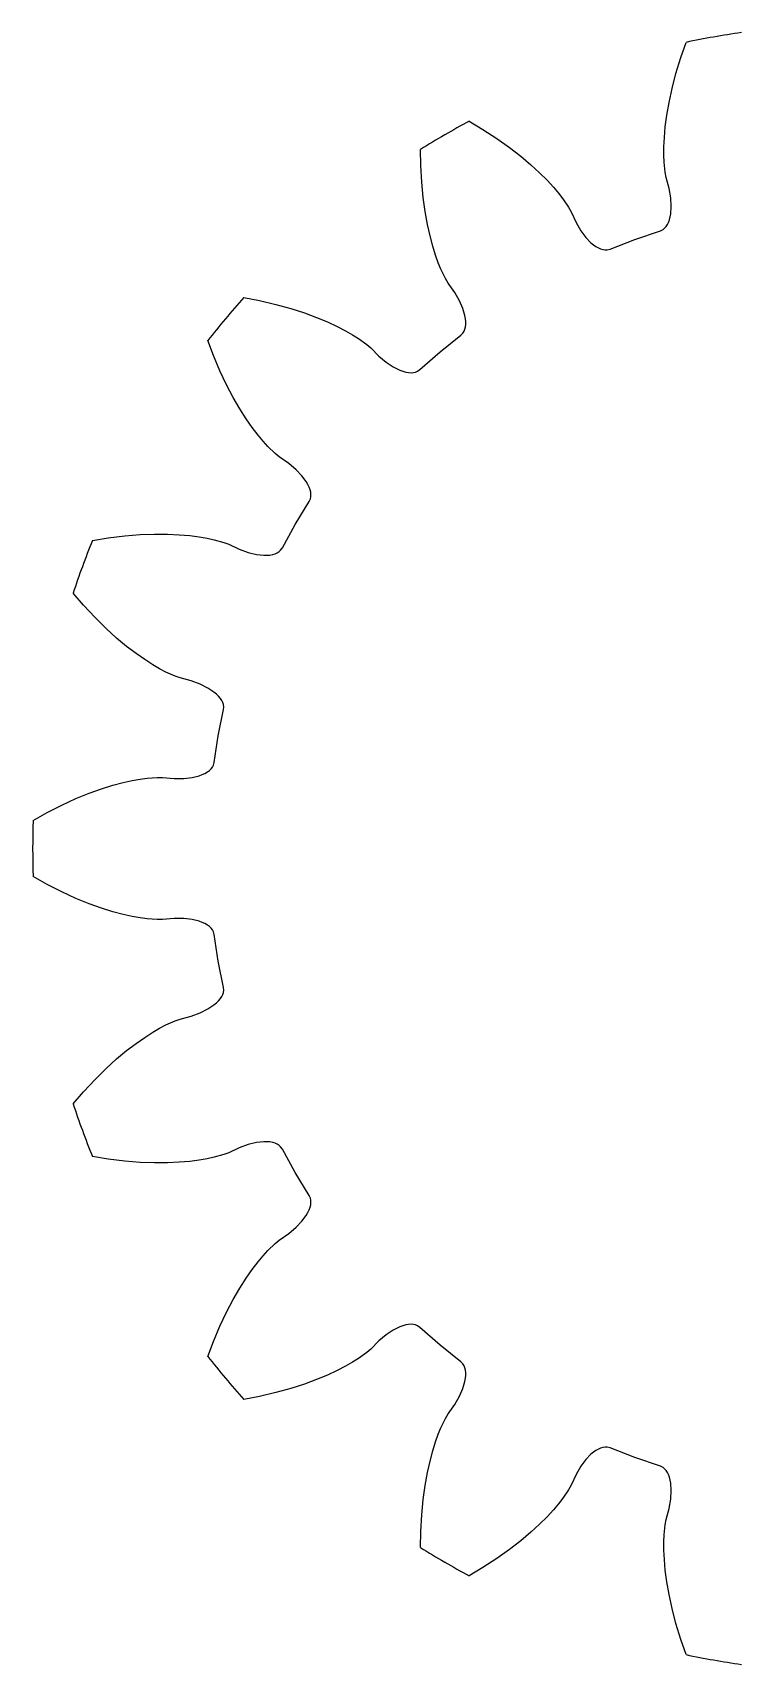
# Model space of a CAD drawing. Extents: x 1.5 to 31.5, y -14.9 to 14.9.
# Drawn here: x 1.5 to 14.4, y -14.85 to 14.85 of the extents above; entities that cross this region are included whole.
import ezdxf

# ---------------------------------------------------------------- set-up
doc = ezdxf.new("R2010")
doc.units = 0

msp = doc.modelspace()

# ---------------------------------------------------------------- linework, layer by layer
at = {"layer": 'layer0'}
for p, q in [((13.298, 14.4), (13.394, 14.675)), ((13.209, 14.109), (13.298, 14.4)), ((13.138, 13.837), (13.209, 14.109)), ((13.083, 13.582), (13.138, 13.837)), ((13.043, 13.349), (13.083, 13.582)), ((9.447, 13.238), (9.697, 13.09)), ((9.697, 13.09), (9.952, 12.924)), ((12.998, 12.943), (13.015, 13.135)), ((13.015, 13.135), (13.043, 13.349)), ((9.952, 12.924), (10.181, 12.761)), ((12.991, 12.771), (12.998, 12.943)), ((8.566, 12.436), (8.562, 12.727)), ((10.181, 12.761), (10.388, 12.601)), ((10.388, 12.601), (10.568, 12.448)), ((12.99, 12.624), (12.991, 12.771)), ((12.995, 12.497), (12.99, 12.624)), ((13.013, 12.313), (12.995, 12.497)), ((8.582, 12.132), (8.566, 12.436)), ((10.568, 12.448), (10.726, 12.302)), ((10.726, 12.302), (10.863, 12.165)), ((13.031, 12.217), (13.013, 12.313)), ((13.085, 12.014), (13.031, 12.217)), ((8.608, 11.853), (8.582, 12.132)), ((10.863, 12.165), (10.979, 12.039)), ((10.979, 12.039), (11.074, 11.927)), ((11.074, 11.927), (11.152, 11.826)), ((13.115, 11.842), (13.085, 12.014)), ((8.644, 11.594), (8.608, 11.853)), ((8.686, 11.361), (8.644, 11.594)), ((11.152, 11.826), (11.256, 11.674)), ((11.256, 11.674), (11.304, 11.589)), ((11.304, 11.589), (11.393, 11.398)), ((13.125, 11.689), (13.115, 11.842)), ((13.117, 11.556), (13.125, 11.689)), ((8.733, 11.151), (8.686, 11.361)), ((11.393, 11.398), (11.481, 11.247)), ((12.975, 11.269), (13.004, 11.292)), ((13.004, 11.292), (13.031, 11.321)), ((13.031, 11.321), (13.055, 11.357)), ((13.055, 11.357), (13.076, 11.398)), ((13.076, 11.398), (13.093, 11.445)), ((13.093, 11.445), (13.107, 11.498)), ((13.107, 11.498), (13.117, 11.556)), ((8.783, 10.965), (8.733, 11.151)), ((11.481, 11.247), (11.572, 11.124)), ((11.572, 11.124), (11.663, 11.027)), ((11.663, 11.027), (11.709, 10.989)), ((12.009, 10.912), (12.464, 11.088)), ((12.464, 11.088), (12.926, 11.246)), ((12.926, 11.246), (12.975, 11.269)), ((8.834, 10.801), (8.783, 10.965)), ((8.884, 10.663), (8.834, 10.801)), ((11.709, 10.989), (11.753, 10.957)), ((11.753, 10.957), (11.797, 10.932)), ((11.797, 10.932), (11.839, 10.914)), ((11.839, 10.914), (11.88, 10.903)), ((11.88, 10.903), (11.92, 10.897)), ((11.92, 10.897), (11.957, 10.898)), ((11.957, 10.898), (12.009, 10.912)), ((8.932, 10.545), (8.884, 10.663)), ((9.012, 10.378), (8.932, 10.545)), ((9.062, 10.294), (9.012, 10.378)), ((9.182, 10.122), (9.062, 10.294)), ((9.269, 9.97), (9.182, 10.122)), ((5.344, 10.028), (5.63, 9.973)), ((5.63, 9.973), (5.927, 9.905)), ((5.927, 9.905), (6.198, 9.83)), ((6.198, 9.83), (6.446, 9.75)), ((9.331, 9.829), (9.269, 9.97)), ((9.369, 9.702), (9.331, 9.829)), ((6.446, 9.75), (6.668, 9.668)), ((6.668, 9.668), (6.867, 9.585)), ((6.867, 9.585), (7.042, 9.504)), ((9.379, 9.644), (9.369, 9.702)), ((9.378, 9.494), (9.384, 9.539)), ((9.384, 9.59), (9.379, 9.644)), ((9.384, 9.539), (9.384, 9.59)), ((4.791, 8.973), (4.688, 9.245)), ((7.042, 9.504), (7.195, 9.425)), ((7.195, 9.425), (7.322, 9.352)), ((7.322, 9.352), (7.43, 9.284)), ((7.43, 9.284), (7.58, 9.176)), ((8.915, 9.039), (9.295, 9.345)), ((9.295, 9.345), (9.333, 9.384)), ((9.333, 9.384), (9.353, 9.415)), ((9.353, 9.415), (9.368, 9.452)), ((9.368, 9.452), (9.378, 9.494)), ((4.91, 8.693), (4.791, 8.973)), ((7.58, 9.176), (7.654, 9.113)), ((7.654, 9.113), (7.803, 8.964)), ((7.803, 8.964), (7.937, 8.853)), ((8.548, 8.718), (8.915, 9.039)), ((5.03, 8.439), (4.91, 8.693)), ((7.937, 8.853), (8.065, 8.767)), ((8.065, 8.767), (8.184, 8.708)), ((8.184, 8.708), (8.239, 8.687)), ((8.239, 8.687), (8.292, 8.673)), ((8.292, 8.673), (8.341, 8.664)), ((8.341, 8.664), (8.387, 8.662)), ((8.387, 8.662), (8.43, 8.665)), ((8.43, 8.665), (8.469, 8.673)), ((8.469, 8.673), (8.504, 8.687)), ((8.504, 8.687), (8.548, 8.718)), ((5.152, 8.208), (5.03, 8.439)), ((5.271, 8.003), (5.152, 8.208)), ((5.387, 7.822), (5.271, 8.003)), ((5.498, 7.664), (5.387, 7.822)), ((5.603, 7.527), (5.498, 7.664)), ((5.697, 7.415), (5.603, 7.527)), ((5.782, 7.32), (5.697, 7.415)), ((5.914, 7.191), (5.782, 7.32)), ((5.989, 7.129), (5.914, 7.191)), ((6.162, 7.008), (5.989, 7.129)), ((6.295, 6.895), (6.162, 7.008)), ((6.401, 6.785), (6.295, 6.895)), ((6.48, 6.678), (6.401, 6.785)), ((6.51, 6.627), (6.48, 6.678)), ((6.534, 6.578), (6.51, 6.627)), ((6.55, 6.53), (6.534, 6.578)), ((6.281, 5.9), (6.534, 6.318)), ((6.534, 6.318), (6.556, 6.366)), ((6.561, 6.485), (6.55, 6.53)), ((6.556, 6.366), (6.564, 6.403)), ((6.565, 6.443), (6.561, 6.485)), ((6.564, 6.403), (6.565, 6.443)), ((2.588, 5.607), (2.875, 5.654)), ((2.875, 5.654), (3.177, 5.691)), ((3.177, 5.691), (3.457, 5.714)), ((3.457, 5.714), (3.718, 5.724)), ((3.718, 5.724), (3.955, 5.723)), ((3.955, 5.723), (4.17, 5.713)), ((4.17, 5.713), (4.362, 5.696)), ((4.362, 5.696), (4.532, 5.674)), ((4.532, 5.674), (4.677, 5.649)), ((4.677, 5.649), (4.802, 5.622)), ((6.046, 5.472), (6.281, 5.9)), ((4.802, 5.622), (4.979, 5.572)), ((4.979, 5.572), (5.071, 5.538)), ((5.071, 5.538), (5.261, 5.449)), ((5.261, 5.449), (5.426, 5.39)), ((5.426, 5.39), (5.575, 5.354)), ((5.575, 5.354), (5.707, 5.338)), ((5.82, 5.342), (5.87, 5.351)), ((5.87, 5.351), (5.914, 5.365)), ((5.914, 5.365), (5.953, 5.382)), ((5.953, 5.382), (5.987, 5.404)), ((5.987, 5.404), (6.014, 5.429)), ((6.014, 5.429), (6.046, 5.472)), ((5.707, 5.338), (5.766, 5.338)), ((5.766, 5.338), (5.82, 5.342)), ((2.428, 4.427), (2.238, 4.647)), ((2.636, 4.204), (2.428, 4.427)), ((2.836, 4.007), (2.636, 4.204)), ((3.029, 3.832), (2.836, 4.007)), ((3.211, 3.68), (3.029, 3.832)), ((3.382, 3.55), (3.211, 3.68)), ((3.541, 3.439), (3.382, 3.55)), ((3.685, 3.346), (3.541, 3.439)), ((3.812, 3.273), (3.685, 3.346)), ((3.925, 3.213), (3.812, 3.273)), ((4.093, 3.137), (3.925, 3.213)), ((4.185, 3.104), (4.093, 3.137)), ((4.388, 3.05), (4.185, 3.104)), ((4.552, 2.989), (4.388, 3.05)), ((4.69, 2.921), (4.552, 2.989)), ((4.801, 2.848), (4.69, 2.921)), ((4.846, 2.811), (4.801, 2.848)), ((4.885, 2.772), (4.846, 2.811)), ((4.917, 2.733), (4.885, 2.772)), ((4.942, 2.695), (4.917, 2.733)), ((4.961, 2.656), (4.942, 2.695)), ((4.879, 2.049), (4.974, 2.528)), ((4.973, 2.619), (4.961, 2.656)), ((4.978, 2.581), (4.973, 2.619)), ((4.974, 2.528), (4.978, 2.581)), ((4.804, 1.567), (4.879, 2.049)), ((4.772, 1.482), (4.79, 1.515)), ((4.79, 1.515), (4.804, 1.567)), ((2.959, 1.151), (3.146, 1.201)), ((3.146, 1.201), (3.314, 1.238)), ((3.314, 1.238), (3.458, 1.264)), ((3.458, 1.264), (3.584, 1.281)), ((3.584, 1.281), (3.768, 1.295)), ((3.768, 1.295), (3.866, 1.295)), ((3.866, 1.295), (4.076, 1.277)), ((4.076, 1.277), (4.25, 1.277)), ((4.25, 1.277), (4.403, 1.294)), ((4.403, 1.294), (4.532, 1.325)), ((4.532, 1.325), (4.588, 1.345)), ((4.588, 1.345), (4.637, 1.368)), ((4.637, 1.368), (4.681, 1.393)), ((4.681, 1.393), (4.718, 1.421)), ((4.718, 1.421), (4.748, 1.45)), ((4.748, 1.45), (4.772, 1.482)), ((2.034, 0.791), (2.289, 0.908)), ((2.289, 0.908), (2.531, 1.007)), ((2.531, 1.007), (2.754, 1.087)), ((2.754, 1.087), (2.959, 1.151)), ((1.509, 0.511), (1.763, 0.653)), ((1.763, 0.653), (2.034, 0.791)), ((1.763, -0.653), (1.509, -0.511)), ((2.034, -0.791), (1.763, -0.653)), ((2.289, -0.908), (2.034, -0.791)), ((2.531, -1.007), (2.289, -0.908)), ((2.754, -1.087), (2.531, -1.007)), ((2.959, -1.151), (2.754, -1.087)), ((3.146, -1.201), (2.959, -1.151)), ((3.314, -1.238), (3.146, -1.201)), ((3.458, -1.264), (3.314, -1.238)), ((3.584, -1.281), (3.458, -1.264)), ((3.768, -1.295), (3.584, -1.281)), ((3.866, -1.295), (3.768, -1.295)), ((4.076, -1.277), (3.866, -1.295)), ((4.25, -1.277), (4.076, -1.277)), ((4.403, -1.294), (4.25, -1.277)), ((4.532, -1.325), (4.403, -1.294)), ((4.588, -1.345), (4.532, -1.325)), ((4.637, -1.368), (4.588, -1.345)), ((4.681, -1.393), (4.637, -1.368)), ((4.718, -1.421), (4.681, -1.393)), ((4.748, -1.45), (4.718, -1.421)), ((4.772, -1.482), (4.748, -1.45)), ((4.79, -1.515), (4.772, -1.482)), ((4.804, -1.567), (4.79, -1.515)), ((4.879, -2.049), (4.804, -1.567)), ((4.974, -2.528), (4.879, -2.049)), ((4.942, -2.695), (4.961, -2.656)), ((4.961, -2.656), (4.973, -2.619)), ((4.973, -2.619), (4.978, -2.581)), ((4.978, -2.581), (4.974, -2.528)), ((4.552, -2.989), (4.69, -2.921)), ((4.69, -2.921), (4.801, -2.848)), ((4.801, -2.848), (4.846, -2.811)), ((4.846, -2.811), (4.885, -2.772)), ((4.885, -2.772), (4.917, -2.733)), ((4.917, -2.733), (4.942, -2.695)), ((3.812, -3.273), (3.925, -3.213)), ((3.925, -3.213), (4.093, -3.137)), ((4.093, -3.137), (4.185, -3.104)), ((4.185, -3.104), (4.388, -3.05)), ((4.388, -3.05), (4.552, -2.989)), ((3.211, -3.68), (3.382, -3.55)), ((3.382, -3.55), (3.541, -3.439)), ((3.541, -3.439), (3.685, -3.346)), ((3.685, -3.346), (3.812, -3.273)), ((2.836, -4.007), (3.029, -3.832)), ((3.029, -3.832), (3.211, -3.68)), ((2.636, -4.204), (2.836, -4.007)), ((2.238, -4.647), (2.428, -4.427)), ((2.428, -4.427), (2.636, -4.204)), ((5.707, -5.338), (5.575, -5.354)), ((5.766, -5.338), (5.707, -5.338)), ((5.82, -5.342), (5.766, -5.338)), ((5.87, -5.351), (5.82, -5.342)), ((2.875, -5.654), (2.588, -5.607)), ((4.802, -5.622), (4.677, -5.649)), ((4.979, -5.572), (4.802, -5.622)), ((5.071, -5.538), (4.979, -5.572)), ((5.261, -5.449), (5.071, -5.538)), ((5.426, -5.39), (5.261, -5.449)), ((5.575, -5.354), (5.426, -5.39)), ((5.914, -5.365), (5.87, -5.351)), ((5.953, -5.382), (5.914, -5.365)), ((5.987, -5.404), (5.953, -5.382)), ((6.014, -5.429), (5.987, -5.404)), ((6.046, -5.472), (6.014, -5.429)), ((6.281, -5.9), (6.046, -5.472)), ((3.177, -5.691), (2.875, -5.654)), ((3.457, -5.714), (3.177, -5.691)), ((3.718, -5.724), (3.457, -5.714)), ((3.955, -5.723), (3.718, -5.724)), ((4.17, -5.713), (3.955, -5.723)), ((4.362, -5.696), (4.17, -5.713)), ((4.532, -5.674), (4.362, -5.696)), ((4.677, -5.649), (4.532, -5.674)), ((6.534, -6.318), (6.281, -5.9)), ((6.556, -6.366), (6.534, -6.318)), ((6.534, -6.578), (6.55, -6.53)), ((6.55, -6.53), (6.561, -6.485)), ((6.564, -6.403), (6.556, -6.366)), ((6.561, -6.485), (6.565, -6.443)), ((6.565, -6.443), (6.564, -6.403)), ((6.295, -6.895), (6.401, -6.785)), ((6.401, -6.785), (6.48, -6.678)), ((6.48, -6.678), (6.51, -6.627)), ((6.51, -6.627), (6.534, -6.578)), ((5.914, -7.191), (5.989, -7.129)), ((5.989, -7.129), (6.162, -7.008)), ((6.162, -7.008), (6.295, -6.895)), ((5.603, -7.527), (5.697, -7.415)), ((5.697, -7.415), (5.782, -7.32)), ((5.782, -7.32), (5.914, -7.191)), ((5.387, -7.822), (5.498, -7.664)), ((5.498, -7.664), (5.603, -7.527)), ((5.152, -8.208), (5.271, -8.003)), ((5.271, -8.003), (5.387, -7.822)), ((5.03, -8.439), (5.152, -8.208)), ((4.91, -8.693), (5.03, -8.439)), ((4.791, -8.973), (4.91, -8.693)), ((7.937, -8.853), (7.803, -8.964)), ((8.065, -8.767), (7.937, -8.853)), ((8.184, -8.708), (8.065, -8.767)), ((8.239, -8.687), (8.184, -8.708)), ((8.292, -8.673), (8.239, -8.687)), ((8.341, -8.664), (8.292, -8.673)), ((8.387, -8.662), (8.341, -8.664)), ((8.43, -8.665), (8.387, -8.662)), ((8.469, -8.673), (8.43, -8.665)), ((8.504, -8.687), (8.469, -8.673)), ((8.548, -8.718), (8.504, -8.687)), ((8.915, -9.039), (8.548, -8.718)), ((4.688, -9.245), (4.791, -8.973)), ((7.58, -9.176), (7.43, -9.284)), ((7.654, -9.113), (7.58, -9.176)), ((7.803, -8.964), (7.654, -9.113)), ((9.295, -9.345), (8.915, -9.039)), ((7.042, -9.504), (6.867, -9.585)), ((7.195, -9.425), (7.042, -9.504)), ((7.322, -9.352), (7.195, -9.425)), ((7.43, -9.284), (7.322, -9.352)), ((9.333, -9.384), (9.295, -9.345)), ((9.353, -9.415), (9.333, -9.384)), ((9.368, -9.452), (9.353, -9.415)), ((9.378, -9.494), (9.368, -9.452)), ((9.384, -9.539), (9.378, -9.494)), ((6.446, -9.75), (6.198, -9.83)), ((6.668, -9.668), (6.446, -9.75)), ((6.867, -9.585), (6.668, -9.668)), ((9.331, -9.829), (9.369, -9.702)), ((9.369, -9.702), (9.379, -9.644)), ((9.379, -9.644), (9.384, -9.59)), ((9.384, -9.59), (9.384, -9.539)), ((5.63, -9.973), (5.344, -10.028)), ((5.927, -9.905), (5.63, -9.973)), ((6.198, -9.83), (5.927, -9.905)), ((9.182, -10.122), (9.269, -9.97)), ((9.269, -9.97), (9.331, -9.829)), ((8.932, -10.545), (9.012, -10.378)), ((9.012, -10.378), (9.062, -10.294)), ((9.062, -10.294), (9.182, -10.122)), ((8.834, -10.801), (8.884, -10.663)), ((8.884, -10.663), (8.932, -10.545)), ((8.733, -11.151), (8.783, -10.965)), ((8.783, -10.965), (8.834, -10.801)), ((11.709, -10.989), (11.663, -11.027)), ((11.753, -10.957), (11.709, -10.989)), ((11.797, -10.932), (11.753, -10.957)), ((11.839, -10.914), (11.797, -10.932)), ((11.88, -10.903), (11.839, -10.914)), ((11.92, -10.897), (11.88, -10.903)), ((11.957, -10.898), (11.92, -10.897)), ((12.009, -10.912), (11.957, -10.898)), ((12.464, -11.088), (12.009, -10.912)), ((8.686, -11.361), (8.733, -11.151)), ((11.481, -11.247), (11.393, -11.398)), ((11.572, -11.124), (11.481, -11.247)), ((11.663, -11.027), (11.572, -11.124)), ((12.926, -11.246), (12.464, -11.088)), ((12.975, -11.269), (12.926, -11.246)), ((13.004, -11.292), (12.975, -11.269)), ((8.644, -11.594), (8.686, -11.361)), ((11.393, -11.398), (11.304, -11.589)), ((13.031, -11.321), (13.004, -11.292)), ((13.055, -11.357), (13.031, -11.321)), ((13.076, -11.398), (13.055, -11.357)), ((13.093, -11.445), (13.076, -11.398)), ((13.107, -11.498), (13.093, -11.445)), ((13.117, -11.556), (13.107, -11.498)), ((13.125, -11.689), (13.117, -11.556)), ((8.582, -12.132), (8.608, -11.853)), ((8.608, -11.853), (8.644, -11.594)), ((11.152, -11.826), (11.074, -11.927)), ((11.256, -11.674), (11.152, -11.826)), ((11.304, -11.589), (11.256, -11.674)), ((13.085, -12.014), (13.115, -11.842)), ((13.115, -11.842), (13.125, -11.689)), ((8.566, -12.436), (8.582, -12.132)), ((10.863, -12.165), (10.726, -12.302)), ((10.979, -12.039), (10.863, -12.165)), ((11.074, -11.927), (10.979, -12.039)), ((13.031, -12.217), (13.085, -12.014)), ((8.562, -12.727), (8.566, -12.436)), ((10.568, -12.448), (10.388, -12.601)), ((10.726, -12.302), (10.568, -12.448)), ((12.995, -12.497), (13.013, -12.313)), ((13.013, -12.313), (13.031, -12.217)), ((10.181, -12.761), (9.952, -12.924)), ((10.388, -12.601), (10.181, -12.761)), ((12.99, -12.624), (12.995, -12.497)), ((12.991, -12.771), (12.99, -12.624)), ((12.998, -12.943), (12.991, -12.771)), ((9.952, -12.924), (9.697, -13.09)), ((13.015, -13.135), (12.998, -12.943)), ((9.697, -13.09), (9.447, -13.238)), ((13.043, -13.349), (13.015, -13.135)), ((13.083, -13.582), (13.043, -13.349)), ((13.138, -13.837), (13.083, -13.582)), ((13.209, -14.109), (13.138, -13.837)), ((13.298, -14.4), (13.209, -14.109)), ((13.394, -14.675), (13.298, -14.4))]:
    msp.add_line(p, q, dxfattribs=at)
for start, end in [(98.048, 101.952), (118.048, 121.952), (138.048, 141.952), (158.048, 161.952), (178.048, 181.952), (198.048, 201.952), (218.048, 221.952), (238.048, 241.952), (258.048, 261.952)]:
    msp.add_arc((16.5, 0), 15, start, end, dxfattribs=at)
at = {"layer": 'layer1'}
for p, q in [((13.298, 14.4), (13.394, 14.675)), ((13.209, 14.109), (13.298, 14.4)), ((13.138, 13.837), (13.209, 14.109)), ((13.083, 13.582), (13.138, 13.837)), ((13.043, 13.349), (13.083, 13.582)), ((9.447, 13.238), (9.697, 13.09)), ((9.697, 13.09), (9.952, 12.924)), ((12.998, 12.943), (13.015, 13.135)), ((13.015, 13.135), (13.043, 13.349)), ((9.952, 12.924), (10.181, 12.761)), ((12.991, 12.771), (12.998, 12.943)), ((8.566, 12.436), (8.562, 12.727)), ((10.181, 12.761), (10.388, 12.601)), ((10.388, 12.601), (10.568, 12.448)), ((12.99, 12.624), (12.991, 12.771)), ((12.995, 12.497), (12.99, 12.624)), ((13.013, 12.313), (12.995, 12.497)), ((8.582, 12.132), (8.566, 12.436)), ((10.568, 12.448), (10.726, 12.302)), ((10.726, 12.302), (10.863, 12.165)), ((13.031, 12.217), (13.013, 12.313)), ((13.085, 12.014), (13.031, 12.217)), ((8.608, 11.853), (8.582, 12.132)), ((10.863, 12.165), (10.979, 12.039)), ((10.979, 12.039), (11.074, 11.927)), ((11.074, 11.927), (11.152, 11.826)), ((13.115, 11.842), (13.085, 12.014)), ((8.644, 11.594), (8.608, 11.853)), ((8.686, 11.361), (8.644, 11.594)), ((11.152, 11.826), (11.256, 11.674)), ((11.256, 11.674), (11.304, 11.589)), ((11.304, 11.589), (11.393, 11.398)), ((13.125, 11.689), (13.115, 11.842)), ((13.117, 11.556), (13.125, 11.689)), ((8.733, 11.151), (8.686, 11.361)), ((11.393, 11.398), (11.481, 11.247)), ((12.975, 11.269), (13.004, 11.292)), ((13.004, 11.292), (13.031, 11.321)), ((13.031, 11.321), (13.055, 11.357)), ((13.055, 11.357), (13.076, 11.398)), ((13.076, 11.398), (13.093, 11.445)), ((13.093, 11.445), (13.107, 11.498)), ((13.107, 11.498), (13.117, 11.556)), ((8.783, 10.965), (8.733, 11.151)), ((11.481, 11.247), (11.572, 11.124)), ((11.572, 11.124), (11.663, 11.027)), ((11.663, 11.027), (11.709, 10.989)), ((12.009, 10.912), (12.464, 11.088)), ((12.464, 11.088), (12.926, 11.246)), ((12.926, 11.246), (12.975, 11.269)), ((8.834, 10.801), (8.783, 10.965)), ((8.884, 10.663), (8.834, 10.801)), ((11.709, 10.989), (11.753, 10.957)), ((11.753, 10.957), (11.797, 10.932)), ((11.797, 10.932), (11.839, 10.914)), ((11.839, 10.914), (11.88, 10.903)), ((11.88, 10.903), (11.92, 10.897)), ((11.92, 10.897), (11.957, 10.898)), ((11.957, 10.898), (12.009, 10.912)), ((8.932, 10.545), (8.884, 10.663)), ((9.012, 10.378), (8.932, 10.545)), ((9.062, 10.294), (9.012, 10.378)), ((9.182, 10.122), (9.062, 10.294)), ((9.269, 9.97), (9.182, 10.122)), ((5.344, 10.028), (5.63, 9.973)), ((5.63, 9.973), (5.927, 9.905)), ((5.927, 9.905), (6.198, 9.83)), ((6.198, 9.83), (6.446, 9.75)), ((9.331, 9.829), (9.269, 9.97)), ((9.369, 9.702), (9.331, 9.829)), ((6.446, 9.75), (6.668, 9.668)), ((6.668, 9.668), (6.867, 9.585)), ((6.867, 9.585), (7.042, 9.504)), ((9.379, 9.644), (9.369, 9.702)), ((9.378, 9.494), (9.384, 9.539)), ((9.384, 9.59), (9.379, 9.644)), ((9.384, 9.539), (9.384, 9.59)), ((4.791, 8.973), (4.688, 9.245)), ((7.042, 9.504), (7.195, 9.425)), ((7.195, 9.425), (7.322, 9.352)), ((7.322, 9.352), (7.43, 9.284)), ((7.43, 9.284), (7.58, 9.176)), ((8.915, 9.039), (9.295, 9.345)), ((9.295, 9.345), (9.333, 9.384)), ((9.333, 9.384), (9.353, 9.415)), ((9.353, 9.415), (9.368, 9.452)), ((9.368, 9.452), (9.378, 9.494)), ((4.91, 8.693), (4.791, 8.973)), ((7.58, 9.176), (7.654, 9.113)), ((7.654, 9.113), (7.803, 8.964)), ((7.803, 8.964), (7.937, 8.853)), ((8.548, 8.718), (8.915, 9.039)), ((5.03, 8.439), (4.91, 8.693)), ((7.937, 8.853), (8.065, 8.767)), ((8.065, 8.767), (8.184, 8.708)), ((8.184, 8.708), (8.239, 8.687)), ((8.239, 8.687), (8.292, 8.673)), ((8.292, 8.673), (8.341, 8.664)), ((8.341, 8.664), (8.387, 8.662)), ((8.387, 8.662), (8.43, 8.665)), ((8.43, 8.665), (8.469, 8.673)), ((8.469, 8.673), (8.504, 8.687)), ((8.504, 8.687), (8.548, 8.718)), ((5.152, 8.208), (5.03, 8.439)), ((5.271, 8.003), (5.152, 8.208)), ((5.387, 7.822), (5.271, 8.003)), ((5.498, 7.664), (5.387, 7.822)), ((5.603, 7.527), (5.498, 7.664)), ((5.697, 7.415), (5.603, 7.527)), ((5.782, 7.32), (5.697, 7.415)), ((5.914, 7.191), (5.782, 7.32)), ((5.989, 7.129), (5.914, 7.191)), ((6.162, 7.008), (5.989, 7.129)), ((6.295, 6.895), (6.162, 7.008)), ((6.401, 6.785), (6.295, 6.895)), ((6.48, 6.678), (6.401, 6.785)), ((6.51, 6.627), (6.48, 6.678)), ((6.534, 6.578), (6.51, 6.627)), ((6.55, 6.53), (6.534, 6.578)), ((6.281, 5.9), (6.534, 6.318)), ((6.534, 6.318), (6.556, 6.366)), ((6.561, 6.485), (6.55, 6.53)), ((6.556, 6.366), (6.564, 6.403)), ((6.565, 6.443), (6.561, 6.485)), ((6.564, 6.403), (6.565, 6.443)), ((2.588, 5.607), (2.875, 5.654)), ((2.875, 5.654), (3.177, 5.691)), ((3.177, 5.691), (3.457, 5.714)), ((3.457, 5.714), (3.718, 5.724)), ((3.718, 5.724), (3.955, 5.723)), ((3.955, 5.723), (4.17, 5.713)), ((4.17, 5.713), (4.362, 5.696)), ((4.362, 5.696), (4.532, 5.674)), ((4.532, 5.674), (4.677, 5.649)), ((4.677, 5.649), (4.802, 5.622)), ((6.046, 5.472), (6.281, 5.9)), ((4.802, 5.622), (4.979, 5.572)), ((4.979, 5.572), (5.071, 5.538)), ((5.071, 5.538), (5.261, 5.449)), ((5.261, 5.449), (5.426, 5.39)), ((5.426, 5.39), (5.575, 5.354)), ((5.575, 5.354), (5.707, 5.338)), ((5.82, 5.342), (5.87, 5.351)), ((5.87, 5.351), (5.914, 5.365)), ((5.914, 5.365), (5.953, 5.382)), ((5.953, 5.382), (5.987, 5.404)), ((5.987, 5.404), (6.014, 5.429)), ((6.014, 5.429), (6.046, 5.472)), ((5.707, 5.338), (5.766, 5.338)), ((5.766, 5.338), (5.82, 5.342)), ((2.428, 4.427), (2.238, 4.647)), ((2.636, 4.204), (2.428, 4.427)), ((2.836, 4.007), (2.636, 4.204)), ((3.029, 3.832), (2.836, 4.007)), ((3.211, 3.68), (3.029, 3.832)), ((3.382, 3.55), (3.211, 3.68)), ((3.541, 3.439), (3.382, 3.55)), ((3.685, 3.346), (3.541, 3.439)), ((3.812, 3.273), (3.685, 3.346)), ((3.925, 3.213), (3.812, 3.273)), ((4.093, 3.137), (3.925, 3.213)), ((4.185, 3.104), (4.093, 3.137)), ((4.388, 3.05), (4.185, 3.104)), ((4.552, 2.989), (4.388, 3.05)), ((4.69, 2.921), (4.552, 2.989)), ((4.801, 2.848), (4.69, 2.921)), ((4.846, 2.811), (4.801, 2.848)), ((4.885, 2.772), (4.846, 2.811)), ((4.917, 2.733), (4.885, 2.772)), ((4.942, 2.695), (4.917, 2.733)), ((4.961, 2.656), (4.942, 2.695)), ((4.879, 2.049), (4.974, 2.528)), ((4.973, 2.619), (4.961, 2.656)), ((4.978, 2.581), (4.973, 2.619)), ((4.974, 2.528), (4.978, 2.581)), ((4.804, 1.567), (4.879, 2.049)), ((4.772, 1.482), (4.79, 1.515)), ((4.79, 1.515), (4.804, 1.567)), ((2.959, 1.151), (3.146, 1.201)), ((3.146, 1.201), (3.314, 1.238)), ((3.314, 1.238), (3.458, 1.264)), ((3.458, 1.264), (3.584, 1.281)), ((3.584, 1.281), (3.768, 1.295)), ((3.768, 1.295), (3.866, 1.295)), ((3.866, 1.295), (4.076, 1.277)), ((4.076, 1.277), (4.25, 1.277)), ((4.25, 1.277), (4.403, 1.294)), ((4.403, 1.294), (4.532, 1.325)), ((4.532, 1.325), (4.588, 1.345)), ((4.588, 1.345), (4.637, 1.368)), ((4.637, 1.368), (4.681, 1.393)), ((4.681, 1.393), (4.718, 1.421)), ((4.718, 1.421), (4.748, 1.45)), ((4.748, 1.45), (4.772, 1.482)), ((2.034, 0.791), (2.289, 0.908)), ((2.289, 0.908), (2.531, 1.007)), ((2.531, 1.007), (2.754, 1.087)), ((2.754, 1.087), (2.959, 1.151)), ((1.509, 0.511), (1.763, 0.653)), ((1.763, 0.653), (2.034, 0.791)), ((1.763, -0.653), (1.509, -0.511)), ((2.034, -0.791), (1.763, -0.653)), ((2.289, -0.908), (2.034, -0.791)), ((2.531, -1.007), (2.289, -0.908)), ((2.754, -1.087), (2.531, -1.007)), ((2.959, -1.151), (2.754, -1.087)), ((3.146, -1.201), (2.959, -1.151)), ((3.314, -1.238), (3.146, -1.201)), ((3.458, -1.264), (3.314, -1.238)), ((3.584, -1.281), (3.458, -1.264)), ((3.768, -1.295), (3.584, -1.281)), ((3.866, -1.295), (3.768, -1.295)), ((4.076, -1.277), (3.866, -1.295)), ((4.25, -1.277), (4.076, -1.277)), ((4.403, -1.294), (4.25, -1.277)), ((4.532, -1.325), (4.403, -1.294)), ((4.588, -1.345), (4.532, -1.325)), ((4.637, -1.368), (4.588, -1.345)), ((4.681, -1.393), (4.637, -1.368)), ((4.718, -1.421), (4.681, -1.393)), ((4.748, -1.45), (4.718, -1.421)), ((4.772, -1.482), (4.748, -1.45)), ((4.79, -1.515), (4.772, -1.482)), ((4.804, -1.567), (4.79, -1.515)), ((4.879, -2.049), (4.804, -1.567)), ((4.974, -2.528), (4.879, -2.049)), ((4.942, -2.695), (4.961, -2.656)), ((4.961, -2.656), (4.973, -2.619)), ((4.973, -2.619), (4.978, -2.581)), ((4.978, -2.581), (4.974, -2.528)), ((4.552, -2.989), (4.69, -2.921)), ((4.69, -2.921), (4.801, -2.848)), ((4.801, -2.848), (4.846, -2.811)), ((4.846, -2.811), (4.885, -2.772)), ((4.885, -2.772), (4.917, -2.733)), ((4.917, -2.733), (4.942, -2.695)), ((3.812, -3.273), (3.925, -3.213)), ((3.925, -3.213), (4.093, -3.137)), ((4.093, -3.137), (4.185, -3.104)), ((4.185, -3.104), (4.388, -3.05)), ((4.388, -3.05), (4.552, -2.989)), ((3.211, -3.68), (3.382, -3.55)), ((3.382, -3.55), (3.541, -3.439)), ((3.541, -3.439), (3.685, -3.346)), ((3.685, -3.346), (3.812, -3.273)), ((2.836, -4.007), (3.029, -3.832)), ((3.029, -3.832), (3.211, -3.68)), ((2.636, -4.204), (2.836, -4.007)), ((2.238, -4.647), (2.428, -4.427)), ((2.428, -4.427), (2.636, -4.204)), ((5.707, -5.338), (5.575, -5.354)), ((5.766, -5.338), (5.707, -5.338)), ((5.82, -5.342), (5.766, -5.338)), ((5.87, -5.351), (5.82, -5.342)), ((2.875, -5.654), (2.588, -5.607)), ((4.802, -5.622), (4.677, -5.649)), ((4.979, -5.572), (4.802, -5.622)), ((5.071, -5.538), (4.979, -5.572)), ((5.261, -5.449), (5.071, -5.538)), ((5.426, -5.39), (5.261, -5.449)), ((5.575, -5.354), (5.426, -5.39)), ((5.914, -5.365), (5.87, -5.351)), ((5.953, -5.382), (5.914, -5.365)), ((5.987, -5.404), (5.953, -5.382)), ((6.014, -5.429), (5.987, -5.404)), ((6.046, -5.472), (6.014, -5.429)), ((6.281, -5.9), (6.046, -5.472)), ((3.177, -5.691), (2.875, -5.654)), ((3.457, -5.714), (3.177, -5.691)), ((3.718, -5.724), (3.457, -5.714)), ((3.955, -5.723), (3.718, -5.724)), ((4.17, -5.713), (3.955, -5.723)), ((4.362, -5.696), (4.17, -5.713)), ((4.532, -5.674), (4.362, -5.696)), ((4.677, -5.649), (4.532, -5.674)), ((6.534, -6.318), (6.281, -5.9)), ((6.556, -6.366), (6.534, -6.318)), ((6.534, -6.578), (6.55, -6.53)), ((6.55, -6.53), (6.561, -6.485)), ((6.564, -6.403), (6.556, -6.366)), ((6.561, -6.485), (6.565, -6.443)), ((6.565, -6.443), (6.564, -6.403)), ((6.295, -6.895), (6.401, -6.785)), ((6.401, -6.785), (6.48, -6.678)), ((6.48, -6.678), (6.51, -6.627)), ((6.51, -6.627), (6.534, -6.578)), ((5.914, -7.191), (5.989, -7.129)), ((5.989, -7.129), (6.162, -7.008)), ((6.162, -7.008), (6.295, -6.895)), ((5.603, -7.527), (5.697, -7.415)), ((5.697, -7.415), (5.782, -7.32)), ((5.782, -7.32), (5.914, -7.191)), ((5.387, -7.822), (5.498, -7.664)), ((5.498, -7.664), (5.603, -7.527)), ((5.152, -8.208), (5.271, -8.003)), ((5.271, -8.003), (5.387, -7.822)), ((5.03, -8.439), (5.152, -8.208)), ((4.91, -8.693), (5.03, -8.439)), ((4.791, -8.973), (4.91, -8.693)), ((7.937, -8.853), (7.803, -8.964)), ((8.065, -8.767), (7.937, -8.853)), ((8.184, -8.708), (8.065, -8.767)), ((8.239, -8.687), (8.184, -8.708)), ((8.292, -8.673), (8.239, -8.687)), ((8.341, -8.664), (8.292, -8.673)), ((8.387, -8.662), (8.341, -8.664)), ((8.43, -8.665), (8.387, -8.662)), ((8.469, -8.673), (8.43, -8.665)), ((8.504, -8.687), (8.469, -8.673)), ((8.548, -8.718), (8.504, -8.687)), ((8.915, -9.039), (8.548, -8.718)), ((4.688, -9.245), (4.791, -8.973)), ((7.58, -9.176), (7.43, -9.284)), ((7.654, -9.113), (7.58, -9.176)), ((7.803, -8.964), (7.654, -9.113)), ((9.295, -9.345), (8.915, -9.039)), ((7.042, -9.504), (6.867, -9.585)), ((7.195, -9.425), (7.042, -9.504)), ((7.322, -9.352), (7.195, -9.425)), ((7.43, -9.284), (7.322, -9.352)), ((9.333, -9.384), (9.295, -9.345)), ((9.353, -9.415), (9.333, -9.384)), ((9.368, -9.452), (9.353, -9.415)), ((9.378, -9.494), (9.368, -9.452)), ((9.384, -9.539), (9.378, -9.494)), ((6.446, -9.75), (6.198, -9.83)), ((6.668, -9.668), (6.446, -9.75)), ((6.867, -9.585), (6.668, -9.668)), ((9.331, -9.829), (9.369, -9.702)), ((9.369, -9.702), (9.379, -9.644)), ((9.379, -9.644), (9.384, -9.59)), ((9.384, -9.59), (9.384, -9.539)), ((5.63, -9.973), (5.344, -10.028)), ((5.927, -9.905), (5.63, -9.973)), ((6.198, -9.83), (5.927, -9.905)), ((9.182, -10.122), (9.269, -9.97)), ((9.269, -9.97), (9.331, -9.829)), ((8.932, -10.545), (9.012, -10.378)), ((9.012, -10.378), (9.062, -10.294)), ((9.062, -10.294), (9.182, -10.122)), ((8.834, -10.801), (8.884, -10.663)), ((8.884, -10.663), (8.932, -10.545)), ((8.733, -11.151), (8.783, -10.965)), ((8.783, -10.965), (8.834, -10.801)), ((11.709, -10.989), (11.663, -11.027)), ((11.753, -10.957), (11.709, -10.989)), ((11.797, -10.932), (11.753, -10.957)), ((11.839, -10.914), (11.797, -10.932)), ((11.88, -10.903), (11.839, -10.914)), ((11.92, -10.897), (11.88, -10.903)), ((11.957, -10.898), (11.92, -10.897)), ((12.009, -10.912), (11.957, -10.898)), ((12.464, -11.088), (12.009, -10.912)), ((8.686, -11.361), (8.733, -11.151)), ((11.481, -11.247), (11.393, -11.398)), ((11.572, -11.124), (11.481, -11.247)), ((11.663, -11.027), (11.572, -11.124)), ((12.926, -11.246), (12.464, -11.088)), ((12.975, -11.269), (12.926, -11.246)), ((13.004, -11.292), (12.975, -11.269)), ((8.644, -11.594), (8.686, -11.361)), ((11.393, -11.398), (11.304, -11.589)), ((13.031, -11.321), (13.004, -11.292)), ((13.055, -11.357), (13.031, -11.321)), ((13.076, -11.398), (13.055, -11.357)), ((13.093, -11.445), (13.076, -11.398)), ((13.107, -11.498), (13.093, -11.445)), ((13.117, -11.556), (13.107, -11.498)), ((13.125, -11.689), (13.117, -11.556)), ((8.582, -12.132), (8.608, -11.853)), ((8.608, -11.853), (8.644, -11.594)), ((11.152, -11.826), (11.074, -11.927)), ((11.256, -11.674), (11.152, -11.826)), ((11.304, -11.589), (11.256, -11.674)), ((13.085, -12.014), (13.115, -11.842)), ((13.115, -11.842), (13.125, -11.689)), ((8.566, -12.436), (8.582, -12.132)), ((10.863, -12.165), (10.726, -12.302)), ((10.979, -12.039), (10.863, -12.165)), ((11.074, -11.927), (10.979, -12.039)), ((13.031, -12.217), (13.085, -12.014)), ((8.562, -12.727), (8.566, -12.436)), ((10.568, -12.448), (10.388, -12.601)), ((10.726, -12.302), (10.568, -12.448)), ((12.995, -12.497), (13.013, -12.313)), ((13.013, -12.313), (13.031, -12.217)), ((10.181, -12.761), (9.952, -12.924)), ((10.388, -12.601), (10.181, -12.761)), ((12.99, -12.624), (12.995, -12.497)), ((12.991, -12.771), (12.99, -12.624)), ((12.998, -12.943), (12.991, -12.771)), ((9.952, -12.924), (9.697, -13.09)), ((13.015, -13.135), (12.998, -12.943)), ((9.697, -13.09), (9.447, -13.238)), ((13.043, -13.349), (13.015, -13.135)), ((13.083, -13.582), (13.043, -13.349)), ((13.138, -13.837), (13.083, -13.582)), ((13.209, -14.109), (13.138, -13.837)), ((13.298, -14.4), (13.209, -14.109)), ((13.394, -14.675), (13.298, -14.4))]:
    msp.add_line(p, q, dxfattribs=at)
for start, end in [(98.048, 101.952), (118.048, 121.952), (138.048, 141.952), (158.048, 161.952), (178.048, 181.952), (198.048, 201.952), (218.048, 221.952), (238.048, 241.952), (258.048, 261.952)]:
    msp.add_arc((16.5, 0), 15, start, end, dxfattribs=at)

doc.saveas('drawing.dxf')
